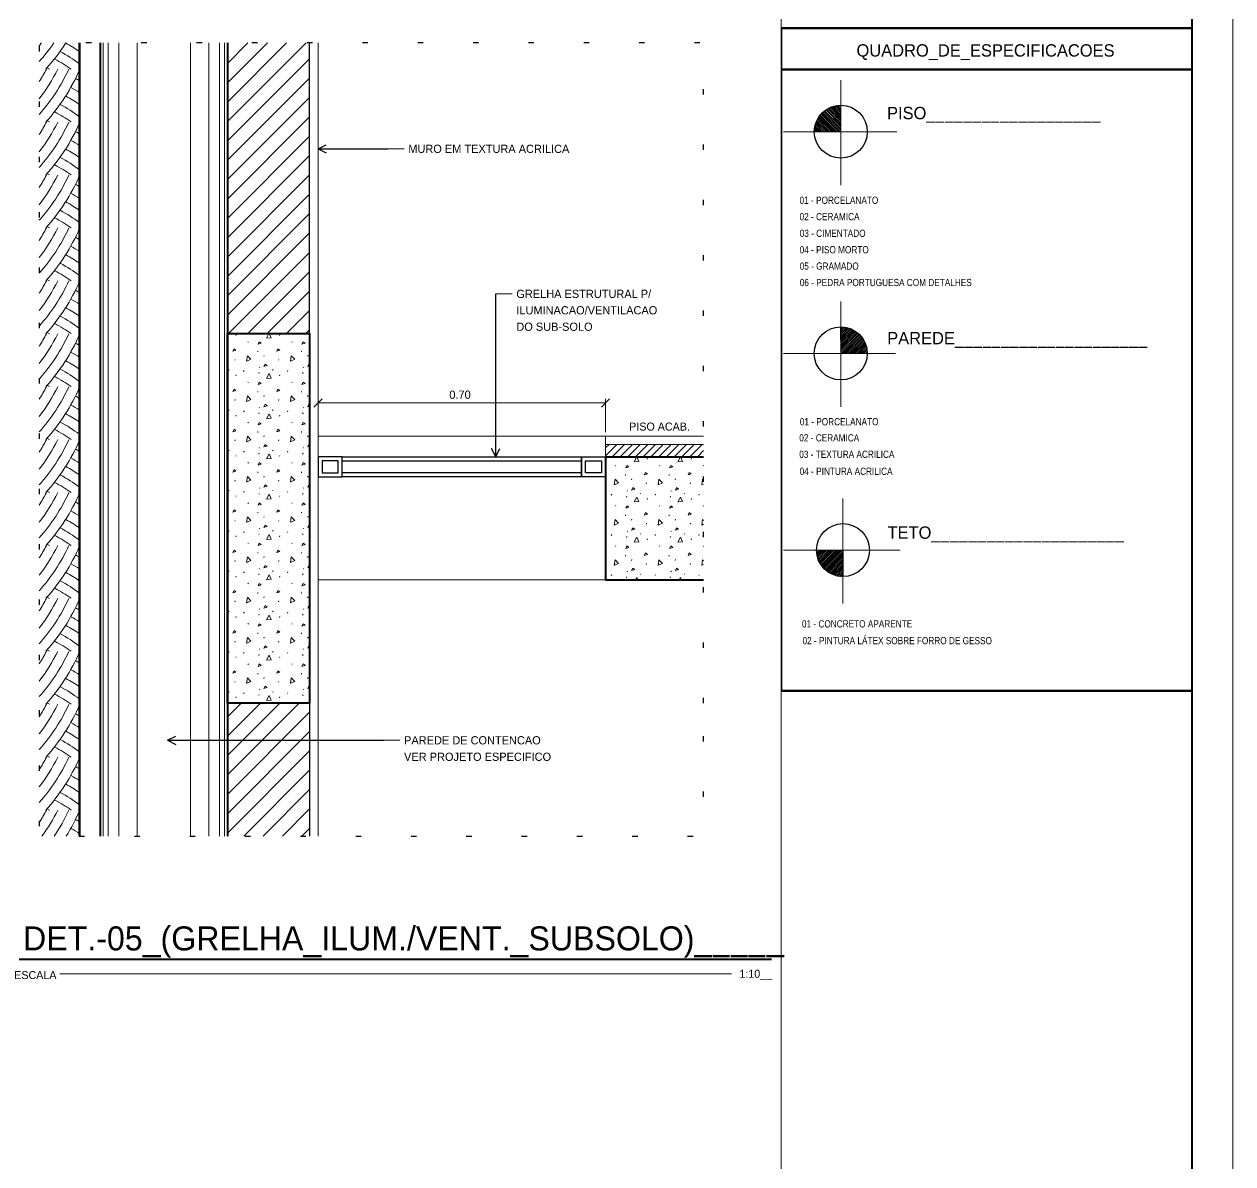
# Model space of a CAD drawing. Header units: metres. Extents: x -4.2 to 85, y -21.1 to 42.
# Drawn here: x 62.94 to 85.02, y 2.01 to 22.82 of the extents above; entities that cross this region are included whole.
import ezdxf
from ezdxf.enums import TextEntityAlignment as Align

# ---------------------------------------------------------------- set-up
doc = ezdxf.new("R2010")
doc.units = ezdxf.units.M
doc.header["$MEASUREMENT"] = 0
doc.linetypes.add('DGN Style 1', pattern=[0.911933, 0.001517, -0.910415])
for name, color, linetype, lineweight in [('Level 19', 7, 'Continuous', 0), ('Level 21', 7, 'Continuous', 0), ('Level 23', 7, 'Continuous', 0), ('Level 24', 7, 'Continuous', 0), ('Level 25', 7, 'Continuous', 0), ('Level 27', 7, 'Continuous', 0), ('Level 28', 7, 'Continuous', 0), ('Level 31', 7, 'Continuous', 0), ('Level 5', 7, 'Continuous', 0), ('Level 63', 7, 'Continuous', 0), ('Level 7', 7, 'Continuous', 0)]:
    doc.layers.add(name, color=color, linetype=linetype, lineweight=lineweight)
doc.styles.add('Style-CIVIL', font='CIVIL.shx')
doc.styles.add('Style-INTL_ENGINEERING', font='INTL_ENGINEERING.shx')
doc.dimstyles.get("Standard").update_dxf_attribs({"dimtxt": 0.18, "dimasz": 0.18, "dimexe": 0.18, "dimexo": 0.0625, "dimgap": 0.09, "dimtad": 0, "dimtih": 1, "dimtoh": 1, "dimdec": 4, "dimzin": 1, "dimdsep": 46, "dimtxsty": 'Standard', "dimcen": 0, "dimadec": 0, "dimazin": 0, "dimtfac": 1, "dimtdec": 4, "dimtofl": 0, "dimtmove": 0, "dimatfit": 3, "dimfxl": 0, "dimtolj": 1, "dimtzin": 1, "dimarcsym": 0})

# ---------------------------------------------------------------- blocks, each defined once
blk = doc.blocks.new('*U18')
at = {"layer": 'Level 19', "color": 150, "linetype": 'Continuous', "lineweight": 30, "flags": 128}
for points in [[(-0.2117, -0.025), (-0.2717, -0.025), (-0.2717, 0.025), (-0.2117, 0.025)], [(-0.2217, -0.015), (-0.2617, -0.015), (-0.2617, 0.015), (-0.2217, 0.015)], [(0.3862, -0.025), (-0.2117, -0.025), (-0.2117, 0.025), (0.3862, 0.025)], [(0.3862, -0.015), (-0.2117, -0.015), (-0.2117, 0.015), (0.3862, 0.015)], [(0.3862, -0.025), (0.4462, -0.025), (0.4462, 0.025), (0.3862, 0.025)], [(0.3962, -0.015), (0.4362, -0.015), (0.4362, 0.015), (0.3962, 0.015)]]:
    blk.add_lwpolyline(points, close=True, dxfattribs=at)
blk = doc.blocks.new('*D19')
at = {"layer": 'Defpoints'}
for p in [(70.933, 15.905), (73.558, 15.905), (68.308, 15.298), (73.558, 15.298)]:
    blk.add_point(p, dxfattribs=at)
at = {"layer": 'Level 23', "color": 2, "linetype": 'Continuous', "lineweight": 0}
for p, q in [((68.233, 15.83), (68.383, 15.98)), ((68.308, 15.905), (73.558, 15.905)), ((73.633, 15.98), (73.483, 15.83))]:
    blk.add_line(p, q, dxfattribs=at)
at = {"layer": 'Level 23', "color": 2, "linetype": 'Continuous', "lineweight": 13}
for p, q in [((68.308, 15.373), (68.308, 15.98)), ((73.558, 15.373), (73.558, 15.98))]:
    blk.add_line(p, q, dxfattribs=at)
at = {"layer": 'Level 23', "color": 2, "linetype": 'Continuous', "lineweight": 0, "style": 'Style-INTL_ENGINEERING'}
blk.add_text('0.70', height=0.15, dxfattribs=at).set_placement((70.706, 16.055), align=Align.MIDDLE_LEFT)
blk = doc.blocks.new('_Oblique')
at = {"color": 0, "linetype": 'ByBlock', "lineweight": -2}
blk.add_line((0.5, 0.5), (-0.5, -0.5), dxfattribs=at)
blk = doc.blocks.new('TerminatorOpen')
at = {"color": 0, "linetype": 'ByBlock', "lineweight": -2}
for q in [(-1, 0.5), (-1, 0), (-1, -0.5)]:
    blk.add_line((0, 0), q, dxfattribs=at)
blk = doc.blocks.new('*U20')
at = {"layer": 'Level 25', "color": 2, "linetype": 'Continuous', "lineweight": 40}
blk.add_line((0.057, -8.049), (0.057, 7.316), dxfattribs=at)
at = {"layer": 'Level 25', "color": 2, "linetype": 'Continuous', "lineweight": 0}
blk.add_line((0.325, -5.681), (0.325, 6.586), dxfattribs=at)
at = {"layer": 'Level 25', "color": 2, "linetype": 'Continuous', "lineweight": 40}
blk.add_circle((0.058, -7.346), 0.702, dxfattribs=at)
at = {"layer": 'Level 25', "color": 2, "linetype": 'Continuous', "lineweight": 13, "style": 'Style-CIVIL'}
blk.add_text('1:10__', height=0.1462, rotation=90, dxfattribs=at).set_placement((0.325, 6.732), align=Align.MIDDLE_LEFT)
at = {"layer": 'Level 25', "color": 2, "linetype": 'Continuous', "lineweight": 0, "style": 'Style-CIVIL'}
blk.add_text('ESCALA', height=0.1462, rotation=90, dxfattribs=at).set_placement((0.349, -5.744), align=Align.MIDDLE_RIGHT)
at = {"layer": 'Level 25', "color": 2, "linetype": 'Continuous', "lineweight": 40, "style": 'Style-CIVIL'}
blk.add_text('3', height=0.439, rotation=90, dxfattribs=at).set_placement((-0.058, -7.329), align=Align.CENTER)
at = {"layer": 'Level 25', "color": 2, "linetype": 'Continuous', "lineweight": 13, "style": 'Style-CIVIL'}
blk.add_text('03', height=0.1462, rotation=90, dxfattribs=at).set_placement((0.51, -7.339), align=Align.CENTER)
at = {"layer": 'Level 25', "color": 2, "linetype": 'Continuous', "lineweight": 40, "style": 'Style-CIVIL'}
blk.add_attdef('*U20_378381', (-0.101, -6.355), '', height=0.439, rotation=90, dxfattribs=at)
blk = doc.blocks.new('*U280')
at = {"layer": 'Level 28', "color": 131, "linetype": 'Continuous', "lineweight": 0}
for p, q in [((-0.00125, -0.0128), (-0.00125, 0.0128)), ((-0.01463, 0.00023), (0.01269, 0.00022)), ((-0.00727, 0.00023), (-0.00767, -0.00018)), ((-0.00684, 0.00024), (-0.00763, -0.00057)), ((-0.00641, 0.00022), (-0.00757, -0.00093)), ((-0.00599, 0.00023), (-0.00751, -0.00129)), ((-0.00557, 0.00023), (-0.00741, -0.00161)), ((-0.00515, 0.00023), (-0.00731, -0.00195)), ((-0.00471, 0.00023), (-0.00719, -0.00225)), ((-0.00429, 0.00023), (-0.00705, -0.00255)), ((-0.00387, 0.00023), (-0.00691, -0.00281)), ((-0.00345, 0.00022), (-0.00677, -0.00309)), ((-0.00302, 0.00022), (-0.00659, -0.00336)), ((-0.00259, 0.00023), (-0.00642, -0.00358)), ((-0.00217, 0.00023), (-0.00625, -0.00386)), ((-0.00175, 0.00023), (-0.00604, -0.00407)), ((-0.00133, 0.00023), (-0.00583, -0.00429)), ((-0.00123, -0.0001), (-0.00563, -0.00449)), ((-0.00123, -0.00053), (-0.00539, -0.0047)), ((-0.00123, -0.00095), (-0.00517, -0.00489)), ((-0.00125, -0.0014), (-0.0049, -0.00509)), ((-0.00123, -0.0018), (-0.00467, -0.00523)), ((-0.00122, -0.00223), (-0.0044, -0.00539)), ((-0.00124, -0.00265), (-0.00411, -0.00554)), ((-0.00123, -0.00309), (-0.00383, -0.00566)), ((-0.00123, -0.00351), (-0.00353, -0.0058)), ((-0.00123, -0.00394), (-0.00321, -0.00591)), ((-0.00125, -0.00435), (-0.0029, -0.00601)), ((-0.00123, -0.00477), (-0.00255, -0.0061)), ((-0.00123, -0.00521), (-0.00217, -0.00616)), ((-0.00123, -0.00563), (-0.00181, -0.00619)), ((-0.00123, -0.00605), (-0.00141, -0.00621))]:
    blk.add_line(p, q, dxfattribs=at)
at = {"layer": 'Level 28', "color": 131, "linetype": 'Continuous', "lineweight": 13}
blk.add_line((0.00581, 0.00022), (0.00581, 0.00025), dxfattribs=at)
at = {"layer": 'Level 28', "color": 131, "linetype": 'Continuous', "lineweight": 0, "flags": 128}
blk.add_lwpolyline([(-0.00123, 0.00023), (-0.00124, -0.00623), (-0.00125, -0.00622, -0.414523), (-0.0077, 0.00022), (-0.00768, 0.00023)], format="xyb", close=True, dxfattribs=at)
at = {"layer": 'Level 28', "color": 131, "linetype": 'Continuous', "lineweight": 30}
blk.add_circle((-0.00125, 0.00023), 0.00645, dxfattribs=at)
blk = doc.blocks.new('*U281')
at = {"layer": 'Level 28', "color": 131, "linetype": 'Continuous', "lineweight": 0}
for p, q in [((-0.00017, -0.01279), (-0.00017, 0.01281)), ((-0.0002, 0.00567), (0.00074, 0.0066)), ((-0.0002, 0.00482), (0.00147, 0.00646)), ((-0.0002, 0.00396), (0.00211, 0.00625)), ((-0.00019, 0.00609), (0.0004, 0.00665)), ((-0.00019, 0.00523), (0.00113, 0.00653)), ((-0.00019, 0.00438), (0.0018, 0.00636)), ((-0.00019, 0.00311), (0.00269, 0.006)), ((-0.00018, 0.0065), (-0.00002, 0.00666)), ((-0.00018, 0.00354), (0.00241, 0.00611)), ((-0.0002, 0.00183), (0.00348, 0.00552)), ((-0.0002, 0.00139), (0.00374, 0.00534)), ((-0.00019, 0.00269), (0.00296, 0.00583)), ((-0.00019, 0.00225), (0.00325, 0.00567)), ((-0.00019, 0.00097), (0.00397, 0.00513)), ((-0.00019, 0.00057), (0.00419, 0.00495)), ((-0.0001, 0.00021), (0.00441, 0.00474)), ((0.00031, 0.00023), (0.0046, 0.00451)), ((0.00075, 0.00021), (0.00483, 0.00429)), ((0.00117, 0.00023), (0.00498, 0.00403)), ((0.00161, 0.00023), (0.00517, 0.0038)), ((0.00203, 0.00025), (0.00535, 0.00353)), ((0.00244, 0.00021), (0.00549, 0.00328)), ((0.00286, 0.00022), (0.00565, 0.00299)), ((0.01377, 0.00023), (-0.01381, 0.00021)), ((0.00329, 0.00025), (0.00577, 0.0027)), ((0.00372, 0.00022), (0.00589, 0.00239)), ((0.00414, 0.00022), (0.00598, 0.00207)), ((0.00456, 0.00023), (0.00609, 0.00174)), ((0.00501, 0.00021), (0.00615, 0.00138)), ((0.0054, 0.00021), (0.00623, 0.00103)), ((0.00585, 0.00025), (0.00625, 0.00066))]:
    blk.add_line(p, q, dxfattribs=at)
at = {"layer": 'Level 28', "color": 131, "linetype": 'Continuous', "lineweight": 13}
blk.add_line((-0.00723, 0.00021), (-0.00722, 0.00023), dxfattribs=at)
at = {"layer": 'Level 28', "color": 131, "linetype": 'Continuous', "lineweight": 0, "extrusion": (0, 0, -1), "flags": 128}
blk.add_lwpolyline([(0.00017, 0.00022), (0.00019, 0.00667), (0.0002, 0.00668, 0.414523), (-0.00625, 0.00023), (-0.00627, 0.00023)], format="xyb", close=True, dxfattribs=at)
at = {"layer": 'Level 28', "color": 131, "linetype": 'Continuous', "lineweight": 30, "extrusion": (0, 0, -1)}
blk.add_circle((0.0002, 0.00024), 0.00645, dxfattribs=at)
blk = doc.blocks.new('*U282')
at = {"layer": 'Level 28', "color": 131, "linetype": 'Continuous', "lineweight": 0}
for p, q in [((-0.0013, -0.01279), (-0.0013, 0.01282)), ((-0.00128, 0.0031), (-0.00418, 0.00598)), ((-0.00128, 0.00352), (-0.00388, 0.00611)), ((-0.00128, 0.00395), (-0.00357, 0.00623)), ((-0.00127, 0.00437), (-0.00327, 0.00635)), ((-0.00128, 0.00479), (-0.00294, 0.00646)), ((-0.00128, 0.00521), (-0.0026, 0.00654)), ((-0.00128, 0.00565), (-0.00222, 0.0066)), ((-0.00127, 0.00607), (-0.00186, 0.00663)), ((-0.00128, 0.0065), (-0.00146, 0.00665)), ((-0.00434, 0.00021), (-0.00712, 0.00299)), ((-0.00392, 0.00021), (-0.00696, 0.00326)), ((-0.0035, 0.00021), (-0.00681, 0.00353)), ((-0.00308, 0.00021), (-0.00664, 0.0038)), ((-0.00266, 0.00021), (-0.00647, 0.00403)), ((-0.00222, 0.00021), (-0.0063, 0.0043)), ((-0.0018, 0.00021), (-0.00608, 0.00451)), ((-0.00138, 0.00023), (-0.00588, 0.00473)), ((-0.00128, 0.00055), (-0.00568, 0.00493)), ((-0.00128, 0.00098), (-0.00543, 0.00515)), ((-0.00128, 0.00139), (-0.00522, 0.00533)), ((-0.00128, 0.00181), (-0.00496, 0.00551)), ((-0.00128, 0.00225), (-0.00472, 0.00568)), ((-0.00128, 0.00267), (-0.00444, 0.00583)), ((-0.01468, 0.00022), (0.01264, 0.00021)), ((-0.00732, 0.00022), (-0.00772, 0.00061)), ((-0.00688, 0.00022), (-0.00768, 0.00101)), ((-0.00646, 0.00022), (-0.00762, 0.00137)), ((-0.00604, 0.00021), (-0.00755, 0.00173)), ((-0.00561, 0.00022), (-0.00745, 0.00205)), ((-0.00519, 0.00022), (-0.00736, 0.00239)), ((-0.00475, 0.00021), (-0.00724, 0.0027))]:
    blk.add_line(p, q, dxfattribs=at)
at = {"layer": 'Level 28', "color": 131, "linetype": 'Continuous', "lineweight": 13}
blk.add_line((0.00576, 0.00021), (0.00576, 0.00024), dxfattribs=at)
at = {"layer": 'Level 28', "color": 131, "linetype": 'Continuous', "lineweight": 0, "extrusion": (0, 0, -1), "flags": 128}
blk.add_lwpolyline([(0.0013, 0.00022), (0.00128, 0.00669), (0.00129, 0.00667, -0.414523), (0.00775, 0.00022), (0.00774, 0.00022)], format="xyb", close=True, dxfattribs=at)
at = {"layer": 'Level 28', "color": 131, "linetype": 'Continuous', "lineweight": 30, "extrusion": (0, 0, -1)}
blk.add_circle((0.0013, 0.00022), 0.00645, dxfattribs=at)
blk = doc.blocks.new('*U279')
at = {"layer": 'Level 28', "color": 131, "linetype": 'Continuous', "lineweight": 13}
for p, q in [((-0.04999, -0.08064), (-0.04999, 0.08064)), ((0.05001, -0.08063), (0.05, 0.08061))]:
    blk.add_line(p, q, dxfattribs=at)
at = {"layer": 'Level 28', "color": 131, "linetype": 'Continuous', "lineweight": 140}
for p, q in [((-0.04999, 0.08064), (0.04986, 0.08062)), ((-0.05, 0.07063), (0.04986, 0.07061)), ((-0.05, -0.08064), (0.05001, -0.08063))]:
    blk.add_line(p, q, dxfattribs=at)
at = {"layer": 'Level 28', "color": 131, "linetype": 'Continuous', "lineweight": 0}
blk.add_line((-0.0223, -0.0464), (-0.04962, -0.0464), dxfattribs=at)
at = {"layer": 'Level 28', "color": 131, "linetype": 'Continuous', "lineweight": 30, "extrusion": (0, 0, -1), "xscale": 1.000000000173472, "yscale": 1.000000000173472, "zscale": 1.000000000173472, "rotation": 359.9989327811293}
for name, p in [('*U281', (0.03585, 0.05522)), ('*U282', (0.03697, 0.00127))]:
    blk.add_blockref(name, p, dxfattribs=at)
at = {"layer": 'Level 28', "color": 131, "linetype": 'Continuous', "lineweight": 30, "xscale": 1.000000000097578, "yscale": 1.000000000097578, "zscale": 1.000000000097578, "rotation": 0.0008004141529982}
blk.add_blockref('*U280', (-0.03387, -0.04662), dxfattribs=at)
at = {"layer": 'Level 28', "color": 131, "linetype": 'Continuous', "lineweight": 13, "style": 'Style-INTL_ENGINEERING'}
for s, height, width, p in [('01 - PORCELANATO', 0.0017599, 0.852311, (-0.04569, 0.03789)), ('02 - CERAMICA', 0.0017599, 0.852341, (-0.04569, 0.0339)), ('03 - CIMENTADO', 0.0017599, 0.852341, (-0.04566, 0.02985)), ('04 - PISO MORTO', 0.0017599, 0.852341, (-0.04567, 0.02585)), ('05 - GRAMADO', 0.0017599, 0.852341, (-0.04566, 0.02186)), ('06 - PEDRA PORTUGUESA COM DETALHES', 0.0017598, 0.85237, (-0.04565, 0.01787)), ('01 - PORCELANATO', 0.0017599, 0.852311, (-0.04564, -0.01602)), ('02 - CERAMICA', 0.0017599, 0.852311, (-0.04576, -0.01994)), ('03 - TEXTURA ACRILICA', 0.0017599, 0.852311, (-0.04577, -0.02395)), ('04 - PINTURA ACRILICA', 0.0017599, 0.852311, (-0.04567, -0.02809)), ('01 - CONCRETO APARENTE', 0.0017599, 0.852311, (-0.04511, -0.06523)), ('02 - PINTURA LÁTEX SOBRE FORRO DE GESSO', 0.0017599, 0.852341, (-0.04498, -0.06931))]:
    blk.add_text(s, height=height, rotation=0.0007, dxfattribs=dict(at, width=width)).set_placement(p)
at = {"layer": 'Level 28', "color": 131, "linetype": 'Continuous', "lineweight": 40, "style": 'Style-INTL_ENGINEERING'}
for tag, p in [('*U294_380017', (-0.03183, 0.07374)), ('*U294_380018', (-0.02439, 0.0585)), ('*U294_380058', (-0.02435, 0.00371)), ('*U294_380059', (-0.02428, -0.04363))]:
    blk.add_attdef(tag, p, '', height=0.003, rotation=0.0007, dxfattribs=at)

msp = doc.modelspace()

# ---------------------------------------------------------------- linework, layer by layer
at = {"layer": 'Level 21', "color": 253, "linetype": 'Continuous', "lineweight": 0}
for p, q in [((66.652, 22.456), (66.674, 22.477)), ((66.652, 22.102), (67.027, 22.477)), ((66.652, 21.749), (67.381, 22.477)), ((66.652, 21.395), (67.734, 22.477)), ((66.652, 21.042), (68.088, 22.477)), ((66.652, 20.688), (68.153, 22.189)), ((66.652, 20.335), (68.153, 21.835)), ((66.652, 19.981), (68.153, 21.481)), ((66.652, 19.627), (68.153, 21.128)), ((66.652, 19.274), (68.153, 20.774)), ((66.652, 18.92), (68.153, 20.421)), ((66.652, 18.567), (68.153, 20.067)), ((66.652, 18.213), (68.153, 19.714)), ((66.652, 17.86), (68.153, 19.36)), ((66.652, 17.506), (68.153, 19.007)), ((66.673, 17.173), (68.153, 18.653)), ((67.026, 17.173), (68.153, 18.299)), ((67.38, 17.173), (68.153, 17.946)), ((67.733, 17.173), (68.153, 17.592)), ((68.087, 17.173), (68.153, 17.239)), ((73.558, 14.94), (73.766, 15.148)), ((73.558, 15.082), (73.624, 15.148)), ((73.682, 14.923), (73.907, 15.148)), ((73.824, 14.923), (74.049, 15.148)), ((73.965, 14.923), (74.19, 15.148)), ((74.107, 14.923), (74.332, 15.148)), ((74.248, 14.923), (74.473, 15.148)), ((74.389, 14.923), (74.614, 15.148)), ((74.531, 14.923), (74.756, 15.148)), ((74.672, 14.923), (74.897, 15.148)), ((74.814, 14.923), (75.039, 15.148)), ((74.955, 14.923), (75.18, 15.148)), ((75.097, 14.923), (75.322, 15.148)), ((75.238, 14.923), (75.351, 15.036)), ((73.942, 14.919), (73.943, 14.923)), ((74.321, 14.879), (74.328, 14.895)), ((74.742, 14.919), (74.743, 14.923)), ((75.121, 14.879), (75.128, 14.895)), ((73.743, 14.765), (73.75, 14.754)), ((73.922, 14.595), (73.924, 14.579)), ((74.543, 14.765), (74.55, 14.754)), ((74.722, 14.595), (74.724, 14.579)), ((75.343, 14.765), (75.35, 14.754)), ((74.033, 14.5), (74.04, 14.516)), ((74.303, 14.427), (74.31, 14.443)), ((74.833, 14.5), (74.84, 14.516)), ((75.103, 14.427), (75.11, 14.443)), ((73.664, 14.221), (73.672, 14.237)), ((73.942, 14.184), (73.949, 14.2)), ((73.955, 14.301), (73.962, 14.291)), ((74.194, 14.256), (74.201, 14.246)), ((74.321, 14.144), (74.328, 14.16)), ((74.464, 14.221), (74.472, 14.237)), ((74.742, 14.184), (74.749, 14.2)), ((74.755, 14.301), (74.762, 14.291)), ((74.994, 14.256), (75.001, 14.246)), ((75.121, 14.144), (75.128, 14.16)), ((75.264, 14.221), (75.272, 14.237)), ((73.743, 14.03), (73.75, 14.019)), ((74.543, 14.03), (74.55, 14.019)), ((75.343, 14.03), (75.35, 14.019)), ((73.922, 13.86), (73.924, 13.844)), ((74.033, 13.765), (74.04, 13.781)), ((74.303, 13.692), (74.31, 13.708)), ((74.722, 13.86), (74.724, 13.844)), ((74.833, 13.765), (74.84, 13.781)), ((75.103, 13.692), (75.11, 13.708)), ((73.664, 13.486), (73.672, 13.502)), ((73.955, 13.566), (73.962, 13.556)), ((74.194, 13.521), (74.201, 13.511)), ((74.464, 13.486), (74.472, 13.502)), ((74.755, 13.566), (74.762, 13.556)), ((74.994, 13.521), (75.001, 13.511)), ((75.264, 13.486), (75.272, 13.502)), ((73.743, 13.295), (73.75, 13.284)), ((73.942, 13.449), (73.949, 13.465)), ((74.321, 13.408), (74.328, 13.424)), ((74.543, 13.295), (74.55, 13.284)), ((74.742, 13.449), (74.749, 13.465)), ((75.121, 13.408), (75.128, 13.424)), ((75.343, 13.295), (75.35, 13.284)), ((73.922, 13.124), (73.924, 13.108)), ((74.033, 13.03), (74.04, 13.046)), ((74.722, 13.124), (74.724, 13.108)), ((74.833, 13.03), (74.84, 13.046)), ((73.955, 12.831), (73.962, 12.821)), ((74.303, 12.957), (74.31, 12.973)), ((74.755, 12.831), (74.762, 12.821)), ((75.103, 12.957), (75.11, 12.973)), ((73.664, 12.751), (73.672, 12.767)), ((73.942, 12.714), (73.949, 12.73)), ((74.194, 12.786), (74.201, 12.775)), ((74.321, 12.673), (74.328, 12.689)), ((74.464, 12.751), (74.472, 12.767)), ((74.742, 12.714), (74.749, 12.73)), ((74.994, 12.786), (75.001, 12.775)), ((75.121, 12.673), (75.128, 12.689)), ((75.264, 12.751), (75.272, 12.767)), ((66.652, 10.173), (66.903, 10.423)), ((66.652, 9.819), (67.256, 10.423)), ((66.652, 9.466), (67.61, 10.423)), ((66.652, 9.112), (67.963, 10.423)), ((66.652, 8.758), (68.153, 10.259)), ((66.652, 8.405), (68.153, 9.905)), ((66.652, 8.051), (68.153, 9.552)), ((66.95, 7.995), (68.153, 9.198)), ((67.303, 7.995), (68.153, 8.845)), ((67.657, 7.995), (68.153, 8.491)), ((68.01, 7.995), (68.153, 8.137))]:
    msp.add_line(p, q, dxfattribs=at)
at = {"layer": 'Level 21', "color": 7, "linetype": 'DGN Style 1', "lineweight": 30, "flags": 128}
msp.add_lwpolyline([(75.351, 10.421), (75.351, 22.477), (63.213, 22.477), (63.213, 7.995), (75.351, 7.995)], close=True, dxfattribs=at)
at = {"layer": 'Level 21', "color": 253, "linetype": 'Continuous', "lineweight": 0, "flags": 128}
for points in [[(74.081, 14.831), (74.129, 14.921), (74.166, 14.838), (74.083, 14.831)], [(74.881, 14.831), (74.929, 14.921), (74.966, 14.838), (74.883, 14.831)], [(73.929, 14.719), (73.95, 14.763), (73.986, 14.737), (73.929, 14.719)], [(74.268, 14.592), (74.289, 14.636), (74.325, 14.61), (74.268, 14.592)], [(74.729, 14.719), (74.75, 14.763), (74.786, 14.737), (74.729, 14.719)], [(75.068, 14.592), (75.089, 14.636), (75.125, 14.61), (75.068, 14.592)], [(73.719, 14.409), (73.733, 14.511), (73.797, 14.445), (73.721, 14.41)], [(74.036, 14.314), (74.058, 14.358), (74.093, 14.332), (74.036, 14.314)], [(74.519, 14.409), (74.533, 14.511), (74.597, 14.445), (74.521, 14.41)], [(74.836, 14.314), (74.858, 14.358), (74.893, 14.332), (74.836, 14.314)], [(75.319, 14.409), (75.333, 14.511), (75.351, 14.492)], [(75.351, 14.424), (75.321, 14.41)], [(74.081, 14.096), (74.129, 14.186), (74.166, 14.103), (74.083, 14.096)], [(74.881, 14.096), (74.929, 14.186), (74.966, 14.103), (74.883, 14.096)], [(73.929, 13.984), (73.95, 14.028), (73.986, 14.001), (73.929, 13.984)], [(74.729, 13.984), (74.75, 14.028), (74.786, 14.001), (74.729, 13.984)], [(73.719, 13.674), (73.733, 13.776), (73.797, 13.71), (73.721, 13.675)], [(74.268, 13.857), (74.289, 13.901), (74.325, 13.875), (74.268, 13.857)], [(74.519, 13.674), (74.533, 13.776), (74.597, 13.71), (74.521, 13.675)], [(75.068, 13.857), (75.089, 13.901), (75.125, 13.875), (75.068, 13.857)], [(75.319, 13.674), (75.333, 13.776), (75.351, 13.757)], [(74.036, 13.579), (74.058, 13.623), (74.093, 13.597), (74.036, 13.579)], [(74.836, 13.579), (74.858, 13.623), (74.893, 13.597), (74.836, 13.579)], [(75.351, 13.689), (75.321, 13.675)], [(73.929, 13.249), (73.95, 13.293), (73.986, 13.266), (73.929, 13.249)], [(74.081, 13.361), (74.129, 13.451), (74.166, 13.368), (74.083, 13.361)], [(74.729, 13.249), (74.75, 13.293), (74.786, 13.266), (74.729, 13.249)], [(74.881, 13.361), (74.929, 13.451), (74.966, 13.368), (74.883, 13.361)], [(73.719, 12.939), (73.733, 13.041), (73.797, 12.975), (73.721, 12.94)], [(74.268, 13.122), (74.289, 13.166), (74.325, 13.139), (74.268, 13.122)], [(74.519, 12.939), (74.533, 13.041), (74.597, 12.975), (74.521, 12.94)], [(75.068, 13.122), (75.089, 13.166), (75.125, 13.139), (75.068, 13.122)], [(75.319, 12.939), (75.333, 13.041), (75.351, 13.022)], [(74.036, 12.844), (74.058, 12.888), (74.093, 12.861), (74.036, 12.844)], [(74.836, 12.844), (74.858, 12.888), (74.893, 12.861), (74.836, 12.844)], [(75.351, 12.954), (75.321, 12.94)], [(74.106, 12.673), (74.129, 12.716), (74.148, 12.673)], [(74.906, 12.673), (74.929, 12.716), (74.948, 12.673)]]:
    msp.add_lwpolyline(points, dxfattribs=at)
at = {"layer": 'Level 21', "color": 253, "linetype": 'Continuous', "lineweight": 0}
for centre, radius, start, end in [((60.774, 24.325), 3.276, 318.1135, 325.6639), ((60.774, 24.325), 3.093, 322.0438, 323.3167), ((60.774, 24.325), 3.459, 317.7687, 327.7085), ((60.774, 23.359), 2.91, 326.9321, 332.1391), ((60.774, 23.359), 3.093, 322.0438, 333.9054), ((60.774, 23.359), 3.276, 318.1135, 335.4468), ((60.774, 23.359), 3.459, 317.7687, 336.7608), ((60.774, 22.392), 3.093, 322.0438, 333.9054), ((60.774, 22.392), 2.91, 326.9321, 332.1391), ((60.774, 22.392), 3.276, 318.1135, 335.4468), ((60.774, 22.392), 3.459, 317.7687, 336.7608), ((60.774, 21.426), 3.093, 322.0438, 333.9054), ((60.774, 21.426), 2.91, 326.9321, 332.1391), ((60.774, 21.426), 3.276, 318.1135, 335.4468), ((60.774, 21.426), 3.459, 317.7687, 336.7608), ((60.774, 20.46), 2.91, 326.9321, 332.1391), ((60.774, 20.46), 3.276, 318.1135, 335.4468), ((60.774, 20.46), 3.093, 322.0438, 333.9054), ((60.774, 20.46), 3.459, 317.7687, 336.7608), ((60.774, 19.494), 2.91, 326.9321, 332.1391), ((60.774, 19.494), 3.093, 322.0438, 333.9054), ((60.774, 19.494), 3.276, 318.1135, 335.4468), ((60.774, 19.494), 3.459, 317.7687, 336.7608), ((60.774, 18.527), 3.093, 322.0438, 333.9054), ((60.774, 18.527), 2.91, 326.9321, 332.1391), ((60.774, 18.527), 3.276, 318.1135, 335.4468), ((60.774, 18.527), 3.459, 317.7687, 336.7608), ((60.774, 17.561), 2.91, 326.9321, 332.1391), ((60.774, 17.561), 3.276, 318.1135, 335.4468), ((60.774, 17.561), 3.093, 322.0438, 333.9054), ((60.774, 17.561), 3.459, 317.7687, 336.7608), ((60.774, 16.595), 2.91, 326.9321, 332.1391), ((60.774, 16.595), 3.093, 322.0438, 333.9054), ((60.774, 16.595), 3.276, 318.1135, 335.4468), ((60.774, 16.595), 3.459, 317.7687, 336.7608), ((60.774, 15.628), 3.093, 322.0438, 333.9054), ((60.774, 15.628), 2.91, 326.9321, 332.1391), ((60.774, 15.628), 3.276, 318.1135, 335.4468), ((60.774, 15.628), 3.459, 317.7687, 336.7608), ((60.774, 14.662), 3.093, 322.0438, 333.9054), ((60.774, 14.662), 2.91, 326.9321, 332.1391), ((60.774, 14.662), 3.276, 318.1135, 335.4468), ((60.774, 14.662), 3.459, 317.7687, 336.7608), ((60.774, 13.696), 2.91, 326.9321, 332.1391), ((60.774, 13.696), 3.093, 322.0438, 333.9054), ((60.774, 13.696), 3.276, 318.1135, 335.4468), ((60.774, 13.696), 3.459, 317.7687, 336.7608), ((60.774, 12.729), 3.093, 322.0438, 333.9054), ((60.774, 12.729), 2.91, 326.9321, 332.1391), ((60.774, 12.729), 3.276, 318.1135, 335.4468), ((60.774, 12.729), 3.459, 317.7687, 336.7608), ((60.774, 11.763), 3.093, 322.0438, 333.9054), ((60.774, 11.763), 2.91, 326.9321, 332.1391), ((60.774, 11.763), 3.276, 318.1135, 335.4468), ((60.774, 11.763), 3.459, 317.7687, 336.7608), ((60.774, 10.797), 2.91, 326.9321, 332.1391), ((60.774, 10.797), 3.276, 318.1135, 335.4468), ((60.774, 10.797), 3.093, 322.0438, 333.9054), ((60.774, 10.797), 3.459, 317.7687, 336.7608), ((60.774, 9.831), 2.91, 326.9321, 332.1391), ((60.774, 9.831), 3.093, 323.6019, 333.9054), ((60.774, 9.831), 3.276, 325.9255, 335.4468), ((60.774, 9.831), 3.459, 327.9506, 336.7608)]:
    msp.add_arc(centre, radius, start, end, dxfattribs=at)
at = {"layer": 'Level 21', "color": 253, "linetype": 'Continuous', "lineweight": 0, "extrusion": (0, 0, -1)}
for centre, radius, start, end in [((-62.192, 19.717), 2.958, 118.3652, 126.4936), ((-62.192, 19.717), 3.141, 118.708, 124.0636), ((-62.192, 19.717), 2.79, 117.8895, 125.0833), ((-62.197, 19.717), 2.958, 126.3943, 126.3944), ((-62.192, 19.717), 2.583, 116.7718, 117.8947), ((-62.192, 18.751), 3.324, 118.788, 121.9583), ((-62.192, 18.751), 3.507, 118.6935, 120.1127), ((-62.192, 18.751), 3.141, 118.708, 124.0636), ((-62.192, 18.751), 2.79, 117.8895, 125.0833), ((-62.192, 18.751), 2.958, 118.3652, 126.4936), ((-62.192, 18.751), 2.583, 116.7718, 117.8947), ((-62.197, 18.751), 2.958, 126.3943, 126.3944), ((-62.192, 17.784), 3.507, 118.6935, 120.1127), ((-62.192, 17.784), 3.141, 118.708, 124.0636), ((-62.192, 17.784), 3.324, 118.788, 121.9583), ((-62.192, 17.784), 2.958, 118.3652, 126.4936), ((-62.192, 17.784), 2.79, 117.8895, 125.0833), ((-62.197, 17.784), 2.958, 126.3943, 126.3944), ((-62.192, 17.784), 2.583, 116.7718, 117.8947), ((-62.192, 16.818), 3.507, 118.6935, 120.1127), ((-62.192, 16.818), 3.324, 118.788, 121.9583), ((-62.192, 16.818), 3.141, 118.708, 124.0636), ((-62.192, 16.818), 2.79, 117.8895, 125.0833), ((-62.192, 16.818), 2.958, 118.3652, 126.4936), ((-62.192, 16.818), 2.583, 116.7718, 117.8947), ((-62.197, 16.818), 2.958, 126.3943, 126.3944), ((-62.192, 15.852), 3.507, 118.6935, 120.1127), ((-62.192, 15.852), 3.141, 118.708, 124.0636), ((-62.192, 15.852), 3.324, 118.788, 121.9583), ((-62.192, 15.852), 2.958, 118.3652, 126.4936), ((-62.192, 15.852), 2.583, 116.7718, 117.8947), ((-62.192, 15.852), 2.79, 117.8895, 125.0833), ((-62.197, 15.852), 2.958, 126.3943, 126.3944), ((-62.192, 14.886), 3.507, 118.6935, 120.1127), ((-62.192, 14.886), 3.324, 118.788, 121.9583), ((-62.192, 14.886), 2.958, 118.3652, 126.4936), ((-62.192, 14.886), 3.141, 118.708, 124.0636), ((-62.192, 14.886), 2.79, 117.8895, 125.0833), ((-62.197, 14.886), 2.958, 126.3943, 126.3944), ((-62.192, 14.886), 2.583, 116.7718, 117.8947), ((-62.192, 13.919), 3.324, 118.788, 121.9583), ((-62.192, 13.919), 3.507, 118.6935, 120.1127), ((-62.192, 13.919), 3.141, 118.708, 124.0636), ((-62.192, 13.919), 2.79, 117.8895, 125.0833), ((-62.192, 13.919), 2.958, 118.3652, 126.4936), ((-62.192, 13.919), 2.583, 116.7718, 117.8947), ((-62.197, 13.919), 2.958, 126.3943, 126.3944), ((-62.192, 12.953), 3.507, 118.6935, 120.1127), ((-62.192, 12.953), 3.141, 118.708, 124.0636), ((-62.192, 12.953), 3.324, 118.788, 121.9583), ((-62.192, 12.953), 2.958, 118.3652, 126.4936), ((-62.192, 12.953), 2.583, 116.7718, 117.8947), ((-62.192, 12.953), 2.79, 117.8895, 125.0833), ((-62.197, 12.953), 2.958, 126.3943, 126.3944), ((-62.192, 11.987), 3.507, 118.6935, 120.1127), ((-62.192, 11.987), 3.324, 118.788, 121.9583), ((-62.192, 11.987), 2.958, 118.3652, 126.4936), ((-62.192, 11.987), 3.141, 118.708, 124.0636), ((-62.192, 11.987), 2.79, 117.8895, 125.0833), ((-62.197, 11.987), 2.958, 126.3943, 126.3944), ((-62.192, 11.987), 2.583, 116.7718, 117.8947), ((-62.192, 11.02), 3.324, 118.788, 121.9583), ((-62.192, 11.02), 3.507, 118.6935, 120.1127), ((-62.192, 11.02), 3.141, 118.708, 124.0636), ((-62.192, 11.02), 2.79, 117.8895, 125.0833), ((-62.192, 11.02), 2.958, 118.3652, 126.4936), ((-62.192, 11.02), 2.583, 116.7718, 117.8947), ((-62.197, 11.02), 2.958, 126.3943, 126.3944), ((-62.192, 10.054), 3.507, 118.6935, 120.1127), ((-62.192, 10.054), 3.141, 118.708, 124.0636), ((-62.192, 10.054), 3.324, 118.788, 121.9583), ((-62.192, 10.054), 2.958, 118.3652, 126.4936), ((-62.192, 10.054), 2.79, 117.8895, 125.0833), ((-62.197, 10.054), 2.958, 126.3943, 126.3944), ((-62.192, 10.054), 2.583, 116.7718, 117.8947), ((-62.192, 9.088), 3.507, 118.6935, 120.1127), ((-62.192, 9.088), 3.324, 118.788, 121.9583), ((-62.192, 9.088), 3.141, 118.708, 124.0636), ((-62.192, 9.088), 2.79, 117.8895, 125.0833), ((-62.192, 9.088), 2.958, 118.3652, 126.4936), ((-62.192, 9.088), 2.583, 116.7718, 117.8947), ((-62.197, 9.088), 2.958, 126.3943, 126.3944), ((-62.192, 8.121), 3.507, 118.6935, 120.1127), ((-62.192, 8.121), 3.141, 118.708, 124.0636), ((-62.192, 8.121), 3.324, 118.788, 121.9583), ((-62.192, 8.121), 2.958, 118.3652, 126.4936), ((-62.192, 8.121), 2.583, 116.7718, 117.8947), ((-62.192, 8.121), 2.79, 117.8895, 125.0833), ((-62.197, 8.121), 2.958, 126.3943, 126.3944), ((-62.192, 7.155), 3.507, 118.6935, 120.1127), ((-62.192, 7.155), 3.324, 118.788, 121.9583), ((-62.192, 7.155), 2.958, 118.3652, 126.4936), ((-62.192, 7.155), 3.141, 118.708, 124.0636), ((-62.192, 7.155), 2.79, 117.8895, 125.0833), ((-62.197, 7.155), 2.958, 126.3943, 126.3944), ((-62.192, 7.155), 2.583, 116.7718, 117.8947), ((-62.192, 6.189), 3.324, 118.788, 121.9583), ((-62.192, 6.189), 3.507, 118.6935, 120.1127), ((-62.192, 6.189), 3.141, 118.708, 124.0636), ((-62.192, 6.189), 2.79, 117.8895, 125.0833), ((-62.192, 6.189), 2.958, 118.3652, 126.4936), ((-62.192, 6.189), 2.583, 116.7718, 117.8947), ((-62.197, 6.189), 2.958, 126.3943, 126.3944), ((-62.192, 5.223), 3.507, 118.6935, 120.1127), ((-62.192, 5.223), 3.324, 118.788, 121.9583)]:
    msp.add_arc(centre, radius, start, end, dxfattribs=at)
at = {"layer": 'Level 24', "color": 2, "linetype": 'Continuous', "lineweight": 0}
for p, q in [((69.881, 20.544), (69.581, 20.544)), ((71.855, 17.896), (71.555, 17.896)), ((69.804, 9.745), (69.504, 9.745))]:
    msp.add_line(p, q, dxfattribs=at)
at = {"layer": 'Level 27', "color": 2, "linetype": 'Continuous', "lineweight": 140}
msp.add_line((76.77, 22.745), (84.27, 22.744), dxfattribs=at)
at = {"layer": 'Level 31', "color": 30, "linetype": 'Continuous', "lineweight": 0}
for p, q in [((68.308, 7.995), (68.308, 22.477)), ((68.308, 15.298), (75.351, 15.298)), ((73.558, 15.298), (73.558, 14.923)), ((73.558, 15.148), (75.351, 15.148)), ((73.558, 12.673), (68.308, 12.673))]:
    msp.add_line(p, q, dxfattribs=at)
at = {"layer": 'Level 5', "color": 1, "linetype": 'Continuous', "lineweight": 40}
for p, q in [((64.327, 22.477), (64.327, 7.995)), ((66.652, 22.477), (66.652, 7.995)), ((73.558, 14.923), (73.558, 12.673)), ((73.558, 14.923), (75.351, 14.923)), ((73.558, 12.673), (75.351, 12.673))]:
    msp.add_line(p, q, dxfattribs=at)
at = {"layer": 'Level 5', "color": 1, "linetype": 'Continuous', "lineweight": 13}
for p, q in [((64.38, 7.995), (64.38, 22.477)), ((64.471, 7.995), (64.471, 22.477)), ((64.667, 7.995), (64.667, 22.477)), ((65.002, 7.995), (65.002, 22.477)), ((65.977, 7.995), (65.977, 22.477)), ((66.312, 7.995), (66.312, 22.477)), ((66.508, 7.995), (66.508, 22.477)), ((66.599, 7.995), (66.599, 22.477))]:
    msp.add_line(p, q, dxfattribs=at)
at = {"layer": 'Level 5', "color": 253, "linetype": 'Continuous', "lineweight": 0}
for p, q in [((66.805, 17.135), (66.812, 17.151)), ((67.027, 17.021), (67.034, 17.011)), ((67.605, 17.135), (67.612, 17.151)), ((67.827, 17.021), (67.834, 17.011)), ((67.206, 16.851), (67.208, 16.835)), ((68.006, 16.851), (68.008, 16.835)), ((66.787, 16.684), (66.794, 16.7)), ((67.317, 16.757), (67.324, 16.773)), ((67.587, 16.684), (67.594, 16.7)), ((68.117, 16.757), (68.124, 16.773)), ((66.678, 16.513), (66.685, 16.502)), ((66.805, 16.4), (66.812, 16.416)), ((66.948, 16.478), (66.955, 16.494)), ((67.225, 16.441), (67.233, 16.457)), ((67.239, 16.558), (67.246, 16.547)), ((67.478, 16.513), (67.485, 16.502)), ((67.605, 16.4), (67.612, 16.416)), ((67.748, 16.478), (67.755, 16.494)), ((68.025, 16.441), (68.033, 16.457)), ((68.039, 16.558), (68.046, 16.547)), ((67.027, 16.286), (67.034, 16.276)), ((67.827, 16.286), (67.834, 16.276)), ((66.787, 15.949), (66.794, 15.965)), ((67.206, 16.116), (67.208, 16.1)), ((67.317, 16.022), (67.324, 16.038)), ((67.587, 15.949), (67.594, 15.965)), ((68.006, 16.116), (68.008, 16.1)), ((68.117, 16.022), (68.124, 16.038)), ((66.678, 15.778), (66.685, 15.767)), ((66.805, 15.665), (66.812, 15.681)), ((66.948, 15.743), (66.955, 15.759)), ((67.225, 15.706), (67.233, 15.722)), ((67.239, 15.823), (67.246, 15.812)), ((67.478, 15.778), (67.485, 15.767)), ((67.605, 15.665), (67.612, 15.681)), ((67.748, 15.743), (67.755, 15.759)), ((68.025, 15.706), (68.033, 15.722)), ((68.039, 15.823), (68.046, 15.812)), ((67.027, 15.551), (67.034, 15.541)), ((67.827, 15.551), (67.834, 15.541)), ((67.206, 15.381), (67.208, 15.365)), ((67.317, 15.287), (67.324, 15.303)), ((68.006, 15.381), (68.008, 15.365)), ((68.117, 15.287), (68.124, 15.303)), ((66.678, 15.043), (66.685, 15.032)), ((66.787, 15.214), (66.794, 15.23)), ((66.948, 15.008), (66.955, 15.024)), ((67.239, 15.088), (67.246, 15.077)), ((67.478, 15.043), (67.485, 15.032)), ((67.587, 15.214), (67.594, 15.23)), ((67.748, 15.008), (67.755, 15.024)), ((68.039, 15.088), (68.046, 15.077)), ((66.805, 14.93), (66.812, 14.946)), ((67.027, 14.816), (67.034, 14.806)), ((67.225, 14.971), (67.233, 14.987)), ((67.605, 14.93), (67.612, 14.946)), ((67.827, 14.816), (67.834, 14.806)), ((68.025, 14.971), (68.033, 14.987)), ((67.206, 14.646), (67.208, 14.63)), ((68.006, 14.646), (68.008, 14.63)), ((66.787, 14.479), (66.794, 14.495)), ((67.239, 14.353), (67.246, 14.342)), ((67.317, 14.552), (67.324, 14.568)), ((67.587, 14.479), (67.594, 14.495)), ((68.039, 14.353), (68.046, 14.342)), ((68.117, 14.552), (68.124, 14.568)), ((66.678, 14.308), (66.685, 14.297)), ((66.805, 14.195), (66.812, 14.211)), ((66.948, 14.273), (66.955, 14.289)), ((67.225, 14.236), (67.233, 14.252)), ((67.478, 14.308), (67.485, 14.297)), ((67.605, 14.195), (67.612, 14.211)), ((67.748, 14.273), (67.755, 14.289)), ((68.025, 14.236), (68.033, 14.252)), ((67.027, 14.081), (67.034, 14.071)), ((67.206, 13.911), (67.208, 13.895)), ((67.827, 14.081), (67.834, 14.071)), ((68.006, 13.911), (68.008, 13.895)), ((66.787, 13.744), (66.794, 13.76)), ((67.317, 13.817), (67.324, 13.833)), ((67.587, 13.744), (67.594, 13.76)), ((68.117, 13.817), (68.124, 13.833)), ((66.678, 13.573), (66.685, 13.562)), ((66.805, 13.46), (66.812, 13.476)), ((66.948, 13.538), (66.955, 13.554)), ((67.225, 13.501), (67.233, 13.517)), ((67.239, 13.618), (67.246, 13.607)), ((67.478, 13.573), (67.485, 13.562)), ((67.605, 13.46), (67.612, 13.476)), ((67.748, 13.538), (67.755, 13.554)), ((68.025, 13.501), (68.033, 13.517)), ((68.039, 13.618), (68.046, 13.607)), ((67.027, 13.346), (67.034, 13.336)), ((67.827, 13.346), (67.834, 13.336)), ((67.206, 13.176), (67.208, 13.16)), ((67.317, 13.082), (67.324, 13.098)), ((68.006, 13.176), (68.008, 13.16)), ((68.117, 13.082), (68.124, 13.098)), ((66.678, 12.837), (66.685, 12.827)), ((66.787, 13.009), (66.794, 13.025)), ((66.948, 12.803), (66.955, 12.819)), ((67.239, 12.883), (67.246, 12.872)), ((67.478, 12.837), (67.485, 12.827)), ((67.587, 13.009), (67.594, 13.025)), ((67.748, 12.803), (67.755, 12.819)), ((68.039, 12.883), (68.046, 12.872)), ((66.805, 12.725), (66.812, 12.741)), ((67.027, 12.611), (67.034, 12.6)), ((67.225, 12.766), (67.233, 12.782)), ((67.605, 12.725), (67.612, 12.741)), ((67.827, 12.611), (67.834, 12.6)), ((68.025, 12.766), (68.033, 12.782)), ((67.206, 12.441), (67.208, 12.425)), ((68.006, 12.441), (68.008, 12.425)), ((66.787, 12.274), (66.794, 12.29)), ((67.239, 12.148), (67.246, 12.137)), ((67.317, 12.346), (67.324, 12.362)), ((67.587, 12.274), (67.594, 12.29)), ((68.039, 12.148), (68.046, 12.137)), ((68.117, 12.346), (68.124, 12.362)), ((66.678, 12.102), (66.685, 12.092)), ((66.805, 11.99), (66.812, 12.006)), ((66.948, 12.068), (66.955, 12.084)), ((67.225, 12.031), (67.233, 12.047)), ((67.478, 12.102), (67.485, 12.092)), ((67.605, 11.99), (67.612, 12.006)), ((67.748, 12.068), (67.755, 12.084)), ((68.025, 12.031), (68.033, 12.047)), ((67.027, 11.876), (67.034, 11.865)), ((67.206, 11.706), (67.208, 11.69)), ((67.827, 11.876), (67.834, 11.865)), ((68.006, 11.706), (68.008, 11.69)), ((66.787, 11.539), (66.794, 11.555)), ((67.317, 11.611), (67.324, 11.627)), ((67.587, 11.539), (67.594, 11.555)), ((68.117, 11.611), (68.124, 11.627)), ((66.678, 11.367), (66.685, 11.357)), ((66.805, 11.255), (66.812, 11.271)), ((66.948, 11.333), (66.955, 11.349)), ((67.225, 11.295), (67.233, 11.311)), ((67.239, 11.413), (67.246, 11.402)), ((67.478, 11.367), (67.485, 11.357)), ((67.605, 11.255), (67.612, 11.271)), ((67.748, 11.333), (67.755, 11.349)), ((68.025, 11.295), (68.033, 11.311)), ((68.039, 11.413), (68.046, 11.402)), ((67.027, 11.141), (67.034, 11.13)), ((67.827, 11.141), (67.834, 11.13)), ((66.787, 10.804), (66.794, 10.82)), ((67.206, 10.971), (67.208, 10.955)), ((67.317, 10.876), (67.324, 10.892)), ((67.587, 10.804), (67.594, 10.82)), ((68.006, 10.971), (68.008, 10.955)), ((68.117, 10.876), (68.124, 10.892)), ((66.678, 10.632), (66.685, 10.622)), ((66.948, 10.598), (66.955, 10.614)), ((67.239, 10.677), (67.246, 10.667)), ((67.478, 10.632), (67.485, 10.622)), ((67.748, 10.598), (67.755, 10.614)), ((68.039, 10.677), (68.046, 10.667)), ((66.805, 10.52), (66.812, 10.536)), ((67.225, 10.56), (67.233, 10.576)), ((67.605, 10.52), (67.612, 10.536)), ((68.025, 10.56), (68.033, 10.576))]:
    msp.add_line(p, q, dxfattribs=at)
at = {"layer": 'Level 5', "color": 1, "linetype": 'Continuous', "lineweight": 140, "flags": 128}
msp.add_lwpolyline([(63.952, 22.477), (63.952, 7.995)], dxfattribs=at)
at = {"layer": 'Level 5', "color": 1, "linetype": 'Continuous', "lineweight": 40, "flags": 128}
msp.add_lwpolyline([(66.652, 17.173), (68.153, 17.173), (68.153, 10.423), (66.652, 10.423)], close=True, dxfattribs=at)
at = {"layer": 'Level 5', "color": 253, "linetype": 'Continuous', "lineweight": 0, "flags": 128}
for points in [[(67.213, 16.975), (67.234, 17.02), (67.27, 16.993), (67.213, 16.975)], [(67.365, 17.087), (67.41, 17.173)], [(67.415, 17.173), (67.45, 17.094), (67.367, 17.087)], [(68.013, 16.975), (68.034, 17.02), (68.07, 16.993), (68.013, 16.975)], [(66.752, 16.848), (66.773, 16.893), (66.808, 16.866), (66.752, 16.848)], [(67.552, 16.848), (67.573, 16.893), (67.608, 16.866), (67.552, 16.848)], [(67.003, 16.666), (67.017, 16.767), (67.081, 16.701), (67.004, 16.666)], [(67.32, 16.57), (67.342, 16.615), (67.377, 16.588), (67.32, 16.57)], [(67.803, 16.666), (67.817, 16.767), (67.881, 16.701), (67.804, 16.666)], [(68.12, 16.57), (68.142, 16.615), (68.153, 16.607)], [(68.153, 16.58), (68.12, 16.57)], [(67.365, 16.352), (67.413, 16.443), (67.45, 16.359), (67.367, 16.352)], [(66.752, 16.113), (66.773, 16.158), (66.808, 16.131), (66.752, 16.113)], [(67.213, 16.24), (67.234, 16.285), (67.27, 16.258), (67.213, 16.24)], [(67.552, 16.113), (67.573, 16.158), (67.608, 16.131), (67.552, 16.113)], [(68.013, 16.24), (68.034, 16.285), (68.07, 16.258), (68.013, 16.24)], [(67.003, 15.931), (67.017, 16.032), (67.081, 15.966), (67.004, 15.931)], [(67.803, 15.931), (67.817, 16.032), (67.881, 15.966), (67.804, 15.931)], [(67.32, 15.835), (67.342, 15.88), (67.377, 15.853), (67.32, 15.835)], [(67.365, 15.617), (67.413, 15.708), (67.45, 15.624), (67.367, 15.617)], [(68.12, 15.835), (68.142, 15.88), (68.153, 15.872)], [(68.153, 15.845), (68.12, 15.835)], [(67.213, 15.505), (67.234, 15.55), (67.27, 15.523), (67.213, 15.505)], [(68.013, 15.505), (68.034, 15.55), (68.07, 15.523), (68.013, 15.505)], [(66.752, 15.378), (66.773, 15.423), (66.808, 15.396), (66.752, 15.378)], [(67.003, 15.196), (67.017, 15.297), (67.081, 15.231), (67.004, 15.196)], [(67.552, 15.378), (67.573, 15.423), (67.608, 15.396), (67.552, 15.378)], [(67.803, 15.196), (67.817, 15.297), (67.881, 15.231), (67.804, 15.196)], [(67.32, 15.1), (67.342, 15.145), (67.377, 15.118), (67.32, 15.1)], [(68.12, 15.1), (68.142, 15.145), (68.153, 15.136)], [(68.153, 15.11), (68.12, 15.1)], [(67.213, 14.77), (67.234, 14.815), (67.27, 14.788), (67.213, 14.77)], [(67.365, 14.882), (67.413, 14.973), (67.45, 14.889), (67.367, 14.882)], [(68.013, 14.77), (68.034, 14.815), (68.07, 14.788), (68.013, 14.77)], [(66.752, 14.643), (66.773, 14.688), (66.808, 14.661), (66.752, 14.643)], [(67.552, 14.643), (67.573, 14.688), (67.608, 14.661), (67.552, 14.643)], [(67.003, 14.46), (67.017, 14.562), (67.081, 14.496), (67.004, 14.461)], [(67.32, 14.365), (67.342, 14.41), (67.377, 14.383), (67.32, 14.365)], [(67.803, 14.46), (67.817, 14.562), (67.881, 14.496), (67.804, 14.461)], [(68.12, 14.365), (68.142, 14.41), (68.153, 14.401)], [(68.153, 14.375), (68.12, 14.365)], [(67.365, 14.147), (67.413, 14.238), (67.45, 14.154), (67.367, 14.147)], [(66.752, 13.908), (66.773, 13.952), (66.808, 13.926), (66.752, 13.908)], [(67.213, 14.035), (67.234, 14.079), (67.27, 14.053), (67.213, 14.035)], [(67.552, 13.908), (67.573, 13.952), (67.608, 13.926), (67.552, 13.908)], [(68.013, 14.035), (68.034, 14.079), (68.07, 14.053), (68.013, 14.035)], [(67.003, 13.725), (67.017, 13.827), (67.081, 13.761), (67.004, 13.726)], [(67.803, 13.725), (67.817, 13.827), (67.881, 13.761), (67.804, 13.726)], [(67.32, 13.63), (67.342, 13.675), (67.377, 13.648), (67.32, 13.63)], [(67.365, 13.412), (67.413, 13.502), (67.45, 13.419), (67.367, 13.412)], [(68.12, 13.63), (68.142, 13.675), (68.153, 13.666)], [(68.153, 13.64), (68.12, 13.63)], [(67.213, 13.3), (67.234, 13.344), (67.27, 13.318), (67.213, 13.3)], [(68.013, 13.3), (68.034, 13.344), (68.07, 13.318), (68.013, 13.3)], [(66.752, 13.173), (66.773, 13.217), (66.808, 13.191), (66.752, 13.173)], [(67.003, 12.99), (67.017, 13.092), (67.081, 13.026), (67.004, 12.991)], [(67.552, 13.173), (67.573, 13.217), (67.608, 13.191), (67.552, 13.173)], [(67.803, 12.99), (67.817, 13.092), (67.881, 13.026), (67.804, 12.991)], [(67.32, 12.895), (67.342, 12.939), (67.377, 12.913), (67.32, 12.895)], [(68.12, 12.895), (68.142, 12.939), (68.153, 12.931)], [(68.153, 12.905), (68.12, 12.895)], [(67.213, 12.565), (67.234, 12.609), (67.27, 12.583), (67.213, 12.565)], [(67.365, 12.677), (67.413, 12.767), (67.45, 12.684), (67.367, 12.677)], [(68.013, 12.565), (68.034, 12.609), (68.07, 12.583), (68.013, 12.565)], [(66.752, 12.438), (66.773, 12.482), (66.808, 12.456), (66.752, 12.438)], [(67.552, 12.438), (67.573, 12.482), (67.608, 12.456), (67.552, 12.438)], [(67.003, 12.255), (67.017, 12.357), (67.081, 12.291), (67.004, 12.256)], [(67.32, 12.16), (67.342, 12.204), (67.377, 12.178), (67.32, 12.16)], [(67.803, 12.255), (67.817, 12.357), (67.881, 12.291), (67.804, 12.256)], [(68.12, 12.16), (68.142, 12.204), (68.153, 12.196)], [(68.153, 12.17), (68.12, 12.16)], [(67.365, 11.942), (67.413, 12.032), (67.45, 11.949), (67.367, 11.942)], [(66.752, 11.703), (66.773, 11.747), (66.808, 11.721), (66.752, 11.703)], [(67.213, 11.83), (67.234, 11.874), (67.27, 11.848), (67.213, 11.83)], [(67.552, 11.703), (67.573, 11.747), (67.608, 11.721), (67.552, 11.703)], [(68.013, 11.83), (68.034, 11.874), (68.07, 11.848), (68.013, 11.83)], [(67.003, 11.52), (67.017, 11.622), (67.081, 11.556), (67.004, 11.521)], [(67.803, 11.52), (67.817, 11.622), (67.881, 11.556), (67.804, 11.521)], [(67.32, 11.425), (67.342, 11.469), (67.377, 11.443), (67.32, 11.425)], [(67.365, 11.207), (67.413, 11.297), (67.45, 11.214), (67.367, 11.207)], [(68.12, 11.425), (68.142, 11.469), (68.153, 11.461)], [(68.153, 11.435), (68.12, 11.425)], [(67.213, 11.095), (67.234, 11.139), (67.27, 11.113), (67.213, 11.095)], [(68.013, 11.095), (68.034, 11.139), (68.07, 11.113), (68.013, 11.095)], [(66.752, 10.968), (66.773, 11.012), (66.808, 10.986), (66.752, 10.968)], [(67.003, 10.785), (67.017, 10.887), (67.081, 10.821), (67.004, 10.786)], [(67.552, 10.968), (67.573, 11.012), (67.608, 10.986), (67.552, 10.968)], [(67.803, 10.785), (67.817, 10.887), (67.881, 10.821), (67.804, 10.786)], [(67.32, 10.69), (67.342, 10.734), (67.377, 10.708), (67.32, 10.69)], [(68.12, 10.69), (68.142, 10.734), (68.153, 10.726)], [(68.153, 10.7), (68.12, 10.69)], [(67.365, 10.472), (67.413, 10.562), (67.45, 10.479), (67.367, 10.472)]]:
    msp.add_lwpolyline(points, dxfattribs=at)
at = {"layer": 'Level 63', "color": 131, "linetype": 'Continuous', "lineweight": 40}
msp.add_line((84.269, 41.269), (84.269, -20.306), dxfattribs=at)
at = {"layer": 'Level 63', "color": 131, "linetype": 'Continuous', "lineweight": 0, "flags": 128}
msp.add_lwpolyline([(85.019, 42.019), (-4.157, 42.019), (-4.157, -21.056), (85.019, -21.056)], close=True, dxfattribs=at)
at = {"layer": 'Level 63', "color": 131, "linetype": 'Continuous', "lineweight": 13, "flags": 128}
msp.add_lwpolyline([(76.768, -20.306), (-2.282, -20.306), (-2.282, 41.271), (76.768, 41.271)], close=True, dxfattribs=at)
at = {"layer": 'Level 7', "color": 7, "linetype": 'Continuous', "lineweight": 30}
for p, q in [((68.153, 17.173), (68.153, 22.477)), ((68.153, 10.423), (68.153, 7.995))]:
    msp.add_line(p, q, dxfattribs=at)

# ---------------------------------------------------------------- block references
at = {"layer": 'Level 19', "color": 150, "linetype": 'Continuous', "lineweight": 30, "xscale": 7.312491850913628, "yscale": 7.312487194292843, "zscale": 7.312491850913628, "rotation": 180}
msp.add_blockref('*U18', (71.571, 14.74), dxfattribs=at)
at = {"layer": 'Level 25', "color": 2, "linetype": 'Continuous', "lineweight": 40, "rotation": 270}
msp.add_blockref('*U20', (69.273, 5.808), dxfattribs=at).add_auto_attribs({'*U20_378381': 'DET.-05_(GRELHA_ILUM./VENT._SUBSOLO)_____'})
at = {"layer": 'Level 28', "color": 131, "linetype": 'Continuous', "lineweight": 40, "xscale": 75, "yscale": 75, "zscale": 75}
msp.add_blockref('*U279', (80.531, 16.697), dxfattribs=at).add_auto_attribs({'*U294_380017': 'QUADRO_DE_ESPECIFICACOES', '*U294_380018': 'PISO___________________', '*U294_380058': 'PAREDE_____________________', '*U294_380059': 'TETO_____________________'})

# ---------------------------------------------------------------- texts
at = {"layer": 'Level 24', "color": 2, "linetype": 'Continuous', "lineweight": 13, "style": 'Style-CIVIL'}
msp.add_text('PISO ACAB.', height=0.1462, dxfattribs=at).set_placement((74.546, 15.473), align=Align.MIDDLE_CENTER)
at = {"layer": 'Level 24', "color": 2, "linetype": 'Continuous', "lineweight": 13, "char_height": 0.15, "attachment_point": 1, "line_spacing_factor": 1.2, "style": 'Style-CIVIL'}
for s, insert in [('MURO EM TEXTURA ACRILICA\\P', (69.956, 20.619)), ('GRELHA ESTRUTURAL P/ \\PILUMINACAO/VENTILACAO\\PDO SUB-SOLO\\P', (71.93, 17.971)), ('PAREDE DE CONTENCAO\\PVER PROJETO ESPECIFICO\\P', (69.879, 9.82))]:
    msp.add_mtext(s, dxfattribs=dict(at, insert=insert))

# ---------------------------------------------------------------- dimensions: what is measured, and where the dimension line sits
at = {"layer": 'Level 23', "color": 2, "linetype": 'Continuous', "lineweight": 0}
dim = msp.add_linear_dim(base=(73.558, 15.905), p1=(68.308, 15.298), p2=(73.558, 15.298), dimstyle='Standard', override={"dimtxt": 0.15, "dimasz": 0.15, "dimexe": 0.075, "dimexo": 0.075, "dimgap": 0.075, "dimtad": 1, "dimtih": 0, "dimtoh": 0, "dimdec": 2, "dimlfac": 0.133333, "dimzin": 3, "dimtxsty": 'Style-INTL_ENGINEERING', "dimblk": 'Oblique', "dimclre": 2, "dimtdec": 2, "dimatfit": 1, "dimtolj": 0, "dimtzin": 3, "dimlwe": 13}, dxfattribs=at)
dim.commit()
dim.dimension.update_dxf_attribs({"geometry": '*D19', "text_midpoint": (70.933, 15.905)})

# ---------------------------------------------------------------- leaders
at = {"layer": 'Level 24', "color": 2, "linetype": 'Continuous', "lineweight": 0}
for points in [[(68.308, 20.544), (69.581, 20.544)], [(71.554, 14.923), (71.555, 17.896)], [(65.559, 9.745), (69.504, 9.745)]]:
    msp.add_leader(points, dimstyle='Standard', override={"dimtxt": 0.15, "dimasz": 0.15, "dimgap": 0, "dimtad": 1, "dimtxsty": 'Style-CIVIL', "dimldrblk": 'TerminatorOpen'}, dxfattribs=at)

doc.saveas('drawing.dxf')
